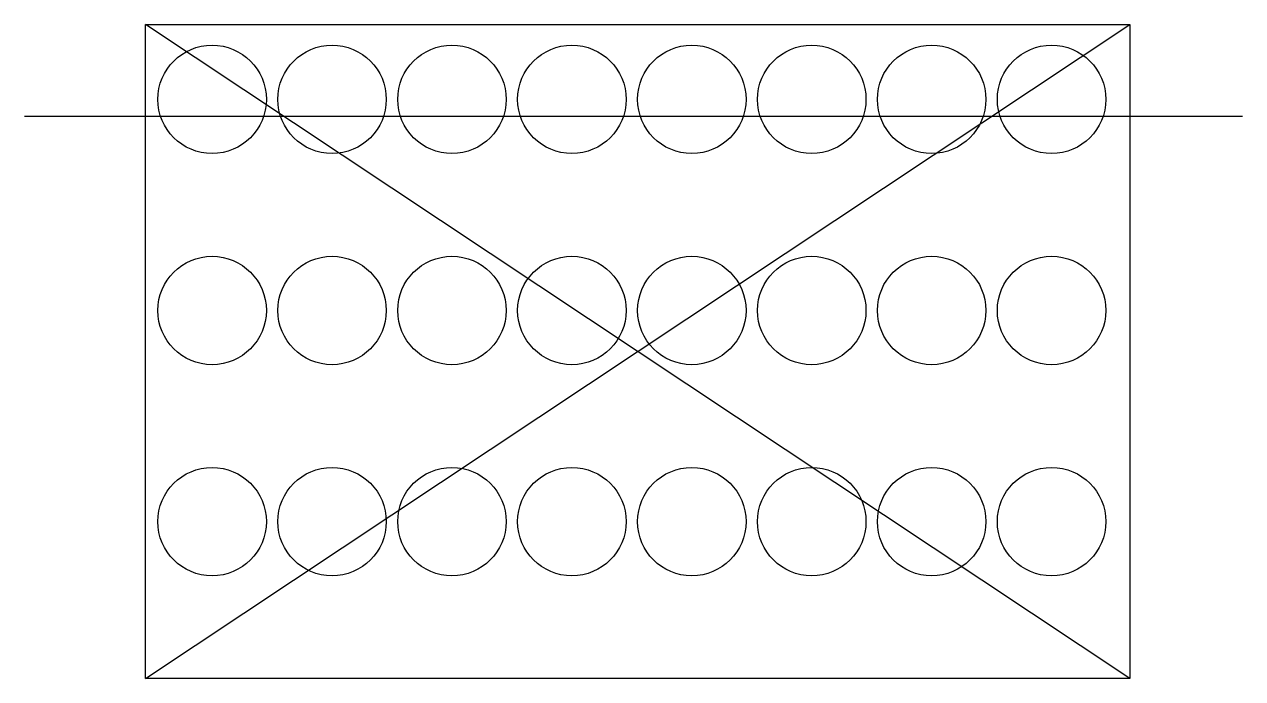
# Model space of a CAD drawing. Header units: millimetres. Extents: x -147 to 145, y -78 to 79.
import ezdxf

# ---------------------------------------------------------------- set-up
doc = ezdxf.new("R2010")
doc.units = ezdxf.units.MM
doc.layers.get('0').update_dxf_attribs({"linetype": 'CONTINUOUS'})

msp = doc.modelspace()

# ---------------------------------------------------------------- linework, layer by layer
for p, q in [((118, -78.5), (-118, 78.5)), ((-118, -78.5), (118, 78.5)), ((-147.01, 56.5), (145.05, 56.5))]:
    msp.add_line(p, q)
msp.add_lwpolyline([(118, -78.5), (-118, -78.5), (-118, 78.5), (118, 78.5)], close=True)
for centre in [(-102, 60.5), (-73.25, 60.5), (-44.5, 60.5), (-15.75, 60.5), (13, 60.5), (41.75, 60.5), (70.5, 60.5), (99.25, 60.5), (-102, 9.84), (-73.25, 9.84), (-44.5, 9.84), (-15.75, 9.84), (13, 9.84), (41.75, 9.84), (70.5, 9.84), (99.25, 9.84), (-102, -40.82), (-73.25, -40.82), (-44.5, -40.82), (-15.75, -40.82), (13, -40.82), (41.75, -40.82), (70.5, -40.82), (99.25, -40.82)]:
    msp.add_circle(centre, 13)

doc.saveas('drawing.dxf')
